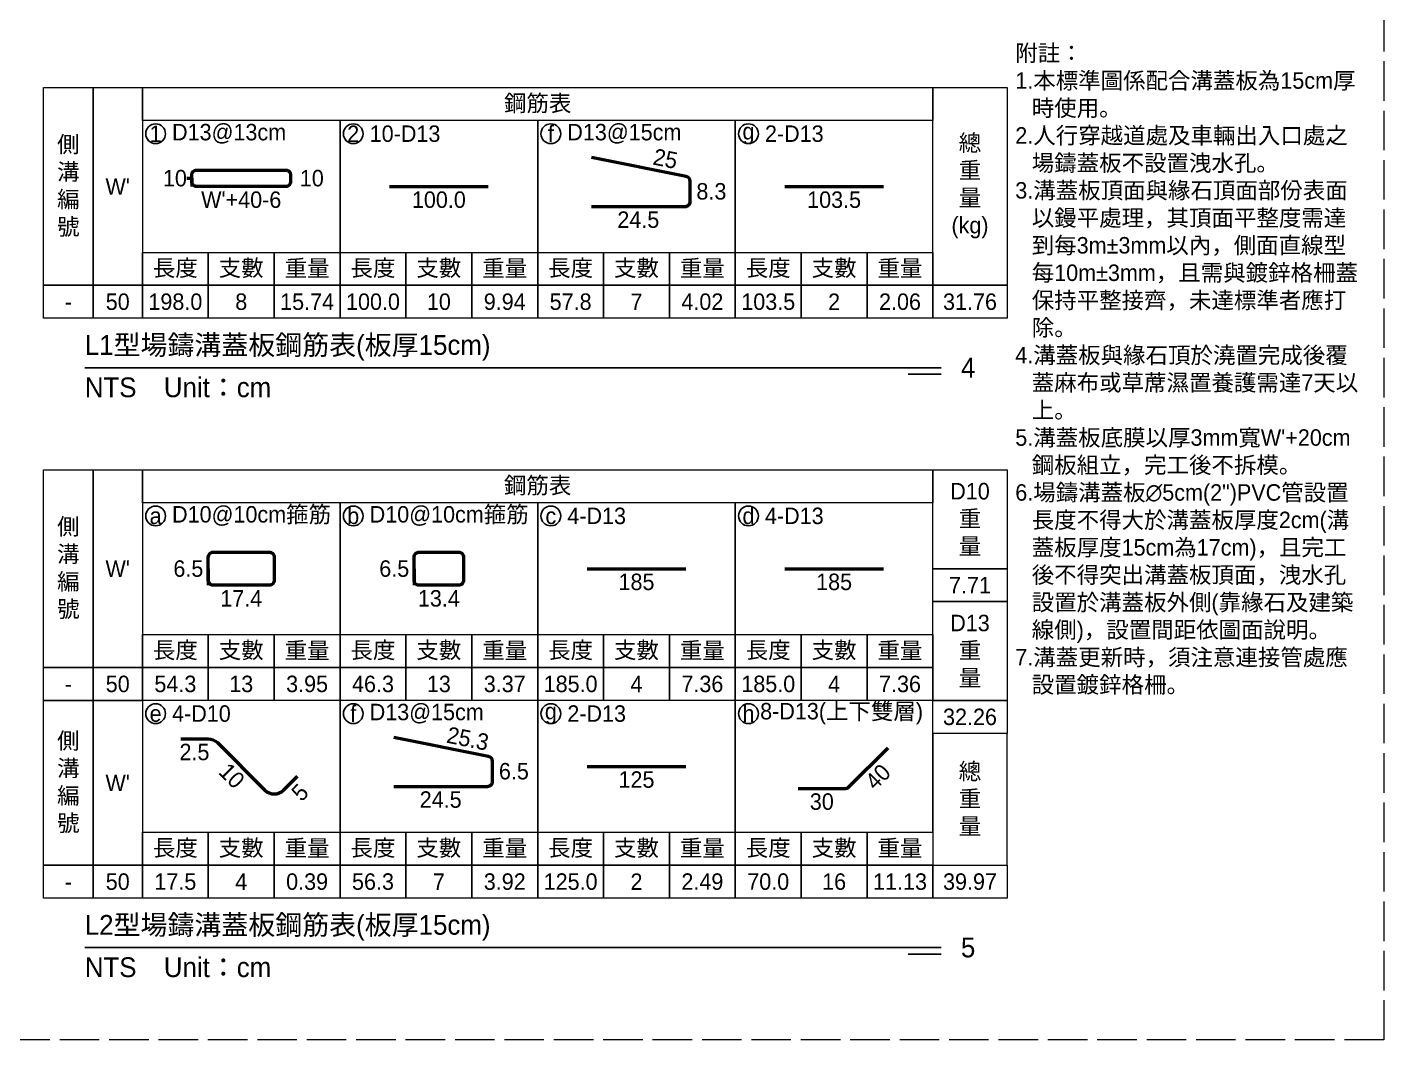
# Model space of a CAD drawing. Extents: x -2931 to 4779, y -2120 to 304.
# Drawn here: x -602.8 to -190.9, y -1307.5 to -1000.1 of the extents above; entities that cross this region are included whole.
import ezdxf

# ---------------------------------------------------------------- set-up
doc = ezdxf.new("R2010")
doc.units = 0
doc.header["$MEASUREMENT"] = 0
doc.linetypes.add('ACAD_ISO02W100', pattern=[15, 12, -3])
doc.layers.add('一、1.基本-圖框', color=7, linetype='Continuous', lineweight=20)
doc.layers.add('二、5.繪圖-鋼筋', color=60, linetype='Continuous', lineweight=50)
doc.layers.add('一、4.基本-隱藏', color=9, linetype='ACAD_ISO02W100', lineweight=20, plot=False)
doc.layers.add('三、1.文字-說明文字', color=2, linetype='Continuous')
doc.layers.add('三、3.文字-註解文字', color=2, linetype='Continuous')
doc.styles.add('次圖名(詳圖)', font='MS PGothic.ttf', dxfattribs={"height": 6})
doc.styles.add('註解文字', font='MS PGothic.ttf', dxfattribs={"height": 5})

msp = doc.modelspace()

# ---------------------------------------------------------------- linework, layer by layer
at = {"layer": '一、1.基本-圖框'}
for points in [[(-597.759, -1018.464), (-582.759, -1018.464), (-582.759, -1078.464), (-597.759, -1078.464)], [(-582.759, -1018.464), (-567.759, -1018.464), (-567.759, -1078.464), (-582.759, -1078.464)], [(-567.759, -1018.464), (-327.759, -1018.464), (-327.759, -1028.464), (-567.759, -1028.464)], [(-327.759, -1018.464), (-305.259, -1018.464), (-305.259, -1078.464), (-327.759, -1078.464)], [(-507.759, -1028.464), (-567.759, -1028.464), (-567.759, -1068.464), (-507.759, -1068.464)], [(-447.759, -1028.464), (-507.759, -1028.464), (-507.759, -1068.464), (-447.759, -1068.464)], [(-387.759, -1028.464), (-447.759, -1028.464), (-447.759, -1068.464), (-387.759, -1068.464)], [(-327.759, -1028.464), (-387.759, -1028.464), (-387.759, -1068.464), (-327.759, -1068.464)], [(-567.759, -1068.464), (-547.759, -1068.464), (-547.759, -1078.464), (-567.759, -1078.464)], [(-547.759, -1068.464), (-527.759, -1068.464), (-527.759, -1078.464), (-547.759, -1078.464)], [(-527.759, -1068.464), (-507.759, -1068.464), (-507.759, -1078.464), (-527.759, -1078.464)], [(-507.759, -1068.464), (-487.759, -1068.464), (-487.759, -1078.464), (-507.759, -1078.464)], [(-487.759, -1068.464), (-467.759, -1068.464), (-467.759, -1078.464), (-487.759, -1078.464)], [(-467.759, -1068.464), (-447.759, -1068.464), (-447.759, -1078.464), (-467.759, -1078.464)], [(-447.759, -1068.464), (-427.759, -1068.464), (-427.759, -1078.464), (-447.759, -1078.464)], [(-427.759, -1068.464), (-407.759, -1068.464), (-407.759, -1078.464), (-427.759, -1078.464)], [(-407.759, -1068.464), (-387.759, -1068.464), (-387.759, -1078.464), (-407.759, -1078.464)], [(-387.759, -1068.464), (-367.759, -1068.464), (-367.759, -1078.464), (-387.759, -1078.464)], [(-367.759, -1068.464), (-347.759, -1068.464), (-347.759, -1078.464), (-367.759, -1078.464)], [(-347.759, -1068.464), (-327.759, -1068.464), (-327.759, -1078.464), (-347.759, -1078.464)], [(-597.759, -1078.464), (-582.759, -1078.464), (-582.759, -1088.464), (-597.759, -1088.464)], [(-582.759, -1078.464), (-567.759, -1078.464), (-567.759, -1088.464), (-582.759, -1088.464)], [(-567.759, -1078.464), (-547.759, -1078.464), (-547.759, -1088.464), (-567.759, -1088.464)], [(-547.759, -1078.464), (-527.759, -1078.464), (-527.759, -1088.464), (-547.759, -1088.464)], [(-527.759, -1078.464), (-507.759, -1078.464), (-507.759, -1088.464), (-527.759, -1088.464)], [(-507.759, -1078.464), (-487.759, -1078.464), (-487.759, -1088.464), (-507.759, -1088.464)], [(-487.759, -1078.464), (-467.759, -1078.464), (-467.759, -1088.464), (-487.759, -1088.464)], [(-467.759, -1078.464), (-447.759, -1078.464), (-447.759, -1088.464), (-467.759, -1088.464)], [(-447.759, -1078.464), (-427.759, -1078.464), (-427.759, -1088.464), (-447.759, -1088.464)], [(-427.759, -1078.464), (-407.759, -1078.464), (-407.759, -1088.464), (-427.759, -1088.464)], [(-407.759, -1078.464), (-387.759, -1078.464), (-387.759, -1088.464), (-407.759, -1088.464)], [(-387.759, -1078.464), (-367.759, -1078.464), (-367.759, -1088.464), (-387.759, -1088.464)], [(-367.759, -1078.464), (-347.759, -1078.464), (-347.759, -1088.464), (-367.759, -1088.464)], [(-347.759, -1078.464), (-327.759, -1078.464), (-327.759, -1088.464), (-347.759, -1088.464)], [(-327.759, -1078.464), (-305.259, -1078.464), (-305.259, -1088.464), (-327.759, -1088.464)], [(-597.759, -1134.464), (-582.759, -1134.464), (-582.759, -1194.464), (-597.759, -1194.464)], [(-582.759, -1134.464), (-567.759, -1134.464), (-567.759, -1194.464), (-582.759, -1194.464)], [(-567.759, -1134.464), (-327.759, -1134.464), (-327.759, -1144.464), (-567.759, -1144.464)], [(-327.759, -1134.464), (-305.259, -1134.464), (-305.259, -1164.464), (-327.759, -1164.464)], [(-507.759, -1144.464), (-567.759, -1144.464), (-567.759, -1184.464), (-507.759, -1184.464)], [(-447.759, -1144.464), (-507.759, -1144.464), (-507.759, -1184.464), (-447.759, -1184.464)], [(-387.759, -1144.464), (-447.759, -1144.464), (-447.759, -1184.464), (-387.759, -1184.464)], [(-327.759, -1144.464), (-387.759, -1144.464), (-387.759, -1184.464), (-327.759, -1184.464)], [(-327.759, -1164.464), (-305.259, -1164.464), (-305.259, -1174.464), (-327.759, -1174.464)], [(-327.759, -1174.464), (-305.259, -1174.464), (-305.259, -1204.464), (-327.759, -1204.464)], [(-567.759, -1184.464), (-547.759, -1184.464), (-547.759, -1194.464), (-567.759, -1194.464)], [(-547.759, -1184.464), (-527.759, -1184.464), (-527.759, -1194.464), (-547.759, -1194.464)], [(-527.759, -1184.464), (-507.759, -1184.464), (-507.759, -1194.464), (-527.759, -1194.464)], [(-507.759, -1184.464), (-487.759, -1184.464), (-487.759, -1194.464), (-507.759, -1194.464)], [(-487.759, -1184.464), (-467.759, -1184.464), (-467.759, -1194.464), (-487.759, -1194.464)], [(-467.759, -1184.464), (-447.759, -1184.464), (-447.759, -1194.464), (-467.759, -1194.464)], [(-447.759, -1184.464), (-427.759, -1184.464), (-427.759, -1194.464), (-447.759, -1194.464)], [(-427.759, -1184.464), (-407.759, -1184.464), (-407.759, -1194.464), (-427.759, -1194.464)], [(-407.759, -1184.464), (-387.759, -1184.464), (-387.759, -1194.464), (-407.759, -1194.464)], [(-387.759, -1184.464), (-367.759, -1184.464), (-367.759, -1194.464), (-387.759, -1194.464)], [(-367.759, -1184.464), (-347.759, -1184.464), (-347.759, -1194.464), (-367.759, -1194.464)], [(-347.759, -1184.464), (-327.759, -1184.464), (-327.759, -1194.464), (-347.759, -1194.464)], [(-597.759, -1194.464), (-582.759, -1194.464), (-582.759, -1204.464), (-597.759, -1204.464)], [(-582.759, -1194.464), (-567.759, -1194.464), (-567.759, -1204.464), (-582.759, -1204.464)], [(-567.759, -1194.464), (-547.759, -1194.464), (-547.759, -1204.464), (-567.759, -1204.464)], [(-547.759, -1194.464), (-527.759, -1194.464), (-527.759, -1204.464), (-547.759, -1204.464)], [(-527.759, -1194.464), (-507.759, -1194.464), (-507.759, -1204.464), (-527.759, -1204.464)], [(-507.759, -1194.464), (-487.759, -1194.464), (-487.759, -1204.464), (-507.759, -1204.464)], [(-487.759, -1194.464), (-467.759, -1194.464), (-467.759, -1204.464), (-487.759, -1204.464)], [(-467.759, -1194.464), (-447.759, -1194.464), (-447.759, -1204.464), (-467.759, -1204.464)], [(-447.759, -1194.464), (-427.759, -1194.464), (-427.759, -1204.464), (-447.759, -1204.464)], [(-427.759, -1194.464), (-407.759, -1194.464), (-407.759, -1204.464), (-427.759, -1204.464)], [(-407.759, -1194.464), (-387.759, -1194.464), (-387.759, -1204.464), (-407.759, -1204.464)], [(-387.759, -1194.464), (-367.759, -1194.464), (-367.759, -1204.464), (-387.759, -1204.464)], [(-367.759, -1194.464), (-347.759, -1194.464), (-347.759, -1204.464), (-367.759, -1204.464)], [(-347.759, -1194.464), (-327.759, -1194.464), (-327.759, -1204.464), (-347.759, -1204.464)], [(-597.759, -1204.464), (-582.759, -1204.464), (-582.759, -1254.464), (-597.759, -1254.464)], [(-582.759, -1204.464), (-567.759, -1204.464), (-567.759, -1254.464), (-582.759, -1254.464)], [(-507.759, -1204.464), (-567.759, -1204.464), (-567.759, -1244.464), (-507.759, -1244.464)], [(-447.759, -1204.464), (-507.759, -1204.464), (-507.759, -1244.464), (-447.759, -1244.464)], [(-387.759, -1204.464), (-447.759, -1204.464), (-447.759, -1244.464), (-387.759, -1244.464)], [(-327.759, -1204.464), (-387.759, -1204.464), (-387.759, -1244.464), (-327.759, -1244.464)], [(-327.759, -1204.464), (-305.259, -1204.464), (-305.259, -1214.464), (-327.759, -1214.464)], [(-567.759, -1244.464), (-547.759, -1244.464), (-547.759, -1254.464), (-567.759, -1254.464)], [(-547.759, -1244.464), (-527.759, -1244.464), (-527.759, -1254.464), (-547.759, -1254.464)], [(-527.759, -1244.464), (-507.759, -1244.464), (-507.759, -1254.464), (-527.759, -1254.464)], [(-507.759, -1244.464), (-487.759, -1244.464), (-487.759, -1254.464), (-507.759, -1254.464)], [(-487.759, -1244.464), (-467.759, -1244.464), (-467.759, -1254.464), (-487.759, -1254.464)], [(-467.759, -1244.464), (-447.759, -1244.464), (-447.759, -1254.464), (-467.759, -1254.464)], [(-447.759, -1244.464), (-427.759, -1244.464), (-427.759, -1254.464), (-447.759, -1254.464)], [(-427.759, -1244.464), (-407.759, -1244.464), (-407.759, -1254.464), (-427.759, -1254.464)], [(-407.759, -1244.464), (-387.759, -1244.464), (-387.759, -1254.464), (-407.759, -1254.464)], [(-387.759, -1244.464), (-367.759, -1244.464), (-367.759, -1254.464), (-387.759, -1254.464)], [(-367.759, -1244.464), (-347.759, -1244.464), (-347.759, -1254.464), (-367.759, -1254.464)], [(-347.759, -1244.464), (-327.759, -1244.464), (-327.759, -1254.464), (-347.759, -1254.464)], [(-597.759, -1254.464), (-582.759, -1254.464), (-582.759, -1264.464), (-597.759, -1264.464)], [(-582.759, -1254.464), (-567.759, -1254.464), (-567.759, -1264.464), (-582.759, -1264.464)], [(-567.759, -1254.464), (-547.759, -1254.464), (-547.759, -1264.464), (-567.759, -1264.464)], [(-547.759, -1254.464), (-527.759, -1254.464), (-527.759, -1264.464), (-547.759, -1264.464)], [(-527.759, -1254.464), (-507.759, -1254.464), (-507.759, -1264.464), (-527.759, -1264.464)], [(-507.759, -1254.464), (-487.759, -1254.464), (-487.759, -1264.464), (-507.759, -1264.464)], [(-487.759, -1254.464), (-467.759, -1254.464), (-467.759, -1264.464), (-487.759, -1264.464)], [(-467.759, -1254.464), (-447.759, -1254.464), (-447.759, -1264.464), (-467.759, -1264.464)], [(-447.759, -1254.464), (-427.759, -1254.464), (-427.759, -1264.464), (-447.759, -1264.464)], [(-427.759, -1254.464), (-407.759, -1254.464), (-407.759, -1264.464), (-427.759, -1264.464)], [(-407.759, -1254.464), (-387.759, -1254.464), (-387.759, -1264.464), (-407.759, -1264.464)], [(-387.759, -1254.464), (-367.759, -1254.464), (-367.759, -1264.464), (-387.759, -1264.464)], [(-367.759, -1254.464), (-347.759, -1254.464), (-347.759, -1264.464), (-367.759, -1264.464)], [(-347.759, -1254.464), (-327.759, -1254.464), (-327.759, -1264.464), (-347.759, -1264.464)], [(-327.759, -1254.464), (-305.259, -1254.464), (-305.259, -1264.464), (-327.759, -1264.464)]]:
    msp.add_lwpolyline(points, close=True, dxfattribs=at)
at = {"layer": '一、1.基本-圖框', "linetype": 'Continuous'}
msp.add_lwpolyline([(-305.259, -1214.464), (-327.759, -1214.464), (-327.759, -1254.464), (-305.259, -1254.464)], close=True, dxfattribs=at)
at = {"layer": '一、4.基本-隱藏'}
msp.add_lwpolyline([(-970.855, -800.464), (-190.855, -800.464), (-190.855, -1307.464), (-970.855, -1307.464)], close=True, dxfattribs=at)
at = {"layer": '三、3.文字-註解文字'}
for points in [[(-585.259, -1103.464), (-325.259, -1103.464)], [(-325.259, -1105.464), (-335.259, -1105.464)], [(-585.259, -1279.464), (-325.259, -1279.464)], [(-325.259, -1281.464), (-335.259, -1281.464)]]:
    msp.add_lwpolyline(points, dxfattribs=at)
for centre in [(-563.759, -1032.464), (-503.759, -1032.464), (-443.759, -1032.464), (-383.759, -1032.464), (-563.759, -1148.464), (-503.759, -1148.464), (-443.759, -1148.464), (-383.759, -1148.464), (-563.759, -1208.464), (-503.759, -1208.464), (-443.759, -1208.464), (-383.759, -1208.464)]:
    msp.add_circle(centre, 3, dxfattribs=at)
at = {"layer": '二、5.繪圖-鋼筋'}
for points in [[(-431.456, -1054.522), (-402.956, -1054.522, 0.4142136), (-401.456, -1053.022), (-401.456, -1046.902, 0.3575108), (-402.662, -1045.431), (-431.462, -1039.671)], [(-470.259, -1167.964, -0.4142136), (-471.759, -1169.464), (-483.759, -1169.464, -0.4142136), (-485.259, -1167.964), (-485.259, -1160.964, -0.4142136), (-483.759, -1159.464), (-471.759, -1159.464, -0.4142136), (-470.259, -1160.964), (-470.259, -1167.964)], [(-556.131, -1216.093), (-547.787, -1216.093, -0.1989124), (-544.959, -1217.264), (-530.559, -1231.664, 0.4142136), (-524.902, -1231.664), (-520.66, -1227.422)], [(-491.456, -1230.522), (-462.956, -1230.522, 0.4142136), (-461.456, -1229.022), (-461.456, -1222.902, 0.3575108), (-462.662, -1221.431), (-491.462, -1215.671)], [(-368.683, -1231.146), (-354.305, -1231.146, 0.1989124), (-353.244, -1230.706), (-341.393, -1218.856)]]:
    msp.add_lwpolyline(points, format="xyb", dxfattribs=at)
at = {"layer": '二、5.繪圖-鋼筋', "linetype": 'Continuous'}
for points in [[(-554.259, -1045.964), (-552.759, -1045.964)], [(-552.759, -1045.964), (-552.759, -1048.464)], [(-547.759, -1164.464), (-547.759, -1169.464)], [(-485.259, -1164.464), (-485.259, -1169.464)]]:
    msp.add_lwpolyline(points, dxfattribs=at)
at = {"layer": '二、5.繪圖-鋼筋'}
msp.add_lwpolyline([(-524.259, -1048.464), (-551.259, -1048.464, -0.4142136), (-552.759, -1046.964), (-552.759, -1044.964, -0.4142136), (-551.259, -1043.464), (-524.259, -1043.464, -0.4142136), (-522.759, -1044.964), (-522.759, -1046.964, -0.4142136)], format="xyb", close=True, dxfattribs=at)
for points in [[(-492.759, -1048.464), (-462.759, -1048.464)], [(-372.759, -1048.464), (-342.759, -1048.464)], [(-432.759, -1164.464), (-402.759, -1164.464)], [(-372.759, -1164.464), (-342.759, -1164.464)], [(-432.759, -1224.464), (-402.759, -1224.464)]]:
    msp.add_lwpolyline(points, dxfattribs=at)
at = {"layer": '二、5.繪圖-鋼筋', "linetype": 'Continuous'}
msp.add_lwpolyline([(-527.759, -1160.964), (-527.759, -1167.964, -0.4142136), (-529.259, -1169.464), (-546.259, -1169.464, -0.4142136), (-547.759, -1167.964), (-547.759, -1160.964, -0.4142136), (-546.259, -1159.464), (-529.259, -1159.464, -0.4142136)], format="xyb", close=True, dxfattribs=at)

# ---------------------------------------------------------------- texts
at = {"layer": '一、1.基本-圖框', "char_height": 5, "attachment_point": 5, "style": '註解文字'}
for s, width, insert in [('{\\fMS PGothic|b0|i0|c128|p34;鋼筋表}', 128.86758, (-447.759, -1023.464)), ('側溝編號', 5, (-590.259, -1048.464)), ('總{\\fMS PGothic|b0|i0|c128|p34;重量(kg)}', 5, (-316.509, -1048.464)), ("W'", 17.80786, (-575.259, -1048.464)), ('{\\fMS PGothic|b0|i0|c128|p34;長度}', 17.80786, (-557.759, -1073.464)), ('支數', 17.80786, (-537.759, -1073.464)), ('重量', 17.80786, (-517.759, -1073.464)), ('{\\fMS PGothic|b0|i0|c128|p34;長度}', 17.80786, (-497.759, -1073.464)), ('支數', 17.80786, (-477.759, -1073.464)), ('重量', 17.80786, (-457.759, -1073.464)), ('{\\fMS PGothic|b0|i0|c128|p34;長度}', 17.80786, (-437.759, -1073.464)), ('支數', 17.80786, (-417.759, -1073.464)), ('重量', 17.80786, (-397.759, -1073.464)), ('{\\fMS PGothic|b0|i0|c128|p34;長度}', 17.80786, (-377.759, -1073.464)), ('支數', 17.80786, (-357.759, -1073.464)), ('重量', 17.80786, (-337.759, -1073.464)), ('{\\fMS PGothic|b0|i0|c128|p34;鋼筋表}', 128.86758, (-447.759, -1139.464)), ('{\\fMS PGothic|b0|i0|c128|p34;D10\\P重量}', 5, (-316.509, -1149.464)), ('側溝編號', 5, (-590.259, -1164.464)), ("W'", 17.80786, (-575.259, -1164.464)), ('{\\fMS PGothic|b0|i0|c128|p34;D13\\P重量}', 5, (-316.509, -1189.464)), ('{\\fMS PGothic|b0|i0|c128|p34;長度}', 17.80786, (-557.759, -1189.464)), ('支數', 17.80786, (-537.759, -1189.464)), ('重量', 17.80786, (-517.759, -1189.464)), ('{\\fMS PGothic|b0|i0|c128|p34;長度}', 17.80786, (-497.759, -1189.464)), ('支數', 17.80786, (-477.759, -1189.464)), ('重量', 17.80786, (-457.759, -1189.464)), ('{\\fMS PGothic|b0|i0|c128|p34;長度}', 17.80786, (-437.759, -1189.464)), ('支數', 17.80786, (-417.759, -1189.464)), ('重量', 17.80786, (-397.759, -1189.464)), ('{\\fMS PGothic|b0|i0|c128|p34;長度}', 17.80786, (-377.759, -1189.464)), ('支數', 17.80786, (-357.759, -1189.464)), ('重量', 17.80786, (-337.759, -1189.464)), ('側溝編號', 5, (-590.259, -1229.464)), ('總重量', 5, (-316.509, -1234.464)), ("W'", 17.80786, (-575.259, -1229.464)), ('{\\fMS PGothic|b0|i0|c128|p34;長度}', 17.80786, (-557.759, -1249.464)), ('支數', 17.80786, (-537.759, -1249.464)), ('重量', 17.80786, (-517.759, -1249.464)), ('{\\fMS PGothic|b0|i0|c128|p34;長度}', 17.80786, (-497.759, -1249.464)), ('支數', 17.80786, (-477.759, -1249.464)), ('重量', 17.80786, (-457.759, -1249.464)), ('{\\fMS PGothic|b0|i0|c128|p34;長度}', 17.80786, (-437.759, -1249.464)), ('支數', 17.80786, (-417.759, -1249.464)), ('重量', 17.80786, (-397.759, -1249.464)), ('{\\fMS PGothic|b0|i0|c128|p34;長度}', 17.80786, (-377.759, -1249.464)), ('支數', 17.80786, (-357.759, -1249.464)), ('重量', 17.80786, (-337.759, -1249.464))]:
    msp.add_mtext_dynamic_manual_height_columns(s, width=width, gutter_width=30, heights=[0], dxfattribs=dict(at, insert=insert))
at = {"layer": '三、1.文字-說明文字', "insert": (-302.759, -1005.464), "char_height": 5, "attachment_point": 1, "style": '註解文字'}
msp.add_mtext_dynamic_manual_height_columns('{\\fMS PGothic|b0|i0|c128|p34;附註：\\P\\pi-5,l5;1.本標準圖係配合溝蓋板為15cm厚時使用。\\P2.人行穿越道處及車輛出入口處之場鑄蓋板不設置洩水孔。\\P3.溝蓋板頂面與緣石頂面部份表面以鏝平處理，其頂面平整度需達到每3m±3mm以\\fPMingLiU|b0|i0|c136|p18;內\\fMS PGothic|b0|i0|c128|p34;，側面直線型每10m±3mm，且需與鍍鋅格柵蓋保持平整接齊，未達標準者應打除。\\P4.溝蓋板與緣石頂於澆置完成後覆蓋麻布或草蓆濕置養護需達7天以上。\\P5.溝蓋板底膜以厚3mm寬W\'+20cm鋼板組立，完工後不拆模。\\P6.場鑄溝蓋板∅5cm(2")PVC管設置長度不得大於溝蓋板厚度2cm(溝蓋板厚度15cm為17cm)，且完工後不得突出溝蓋板頂面，洩水孔設置於溝蓋板外側(靠緣石及建築線側)，設置間距依圖面\\fPMingLiU|b0|i0|c136|p18;說\\fMS PGothic|b0|i0|c128|p34;明。\\P7.溝蓋更新時，須注意連接管處應設置鍍鋅格柵。}', width=105.64408, gutter_width=30, heights=[0], dxfattribs=at)
at = {"layer": '三、3.文字-註解文字'}
for s, width, gutter_width, insert, char_height, attachment_point, style in [('{\\fMS PGothic|b0|i0|c128|p34;D13@1}3{\\fMS PGothic|b0|i0|c128|p34;cm}', 6.06582, 30, (-558.759, -1032.464), 5, 4, '註解文字'), ('f', 8.38231, 30, (-443.759, -1032.464), 5, 5, '註解文字'), ('D13@15cm', 6.06582, 30, (-438.759, -1032.464), 5, 4, '註解文字'), ('1', 8.38231, 30, (-563.759, -1032.464), 5, 5, '註解文字'), ('2', 8.38231, 30, (-503.759, -1032.464), 5, 5, '註解文字'), ('10{\\fMS PGothic|b0|i0|c128|p34;-D13}', 6.06582, 30, (-498.759, -1032.464), 5, 4, '註解文字'), ('g', 8.38231, 30, (-383.759, -1032.464), 5, 5, '註解文字'), ('2-D13', 6.06582, 30, (-378.759, -1032.464), 5, 4, '註解文字'), ('{\\fMS PGothic|b0|i0|c128|p34;10}', 8.83098, 25, (-554.259, -1045.964), 5, 6, '註解文字'), ('\\pi1.29049;{\\fMS PGothic|b0|i0|c128|p34;10}', 8.83098, 25, (-521.259, -1045.964), 5, 4, '註解文字'), ("{\\fMS PGothic|b0|i0|c128|p34;W'+40-6}", 5.41119, 25, (-537.759, -1049.964), 5, 2, '註解文字'), ('{\\fMS PGothic|b0|i0|c128|p34;100.0}', 5.41119, 25, (-477.759, -1049.964), 5, 2, '註解文字'), ('\\pi0.3956;{\\fMS PGothic|b0|i0|c128|p34;8.3}', 8.83098, 25, (-399.956, -1049.962), 5, 4, '註解文字'), ('{\\fMS PGothic|b0|i0|c128|p34;103.5}', 5.41119, 25, (-357.759, -1049.964), 5, 2, '註解文字'), ('{\\fMS PGothic|b0|i0|c128|p34;24.5}', 5.41119, 25, (-417.206, -1056.022), 5, 2, '註解文字'), ('50', 9.06048, 30, (-575.259, -1083.464), 5, 5, '註解文字'), ('198.0', 9.06048, 30, (-557.759, -1083.464), 5, 5, '註解文字'), ('8', 9.06048, 30, (-537.759, -1083.464), 5, 5, '註解文字'), ('15.74', 9.06048, 30, (-517.759, -1083.464), 5, 5, '註解文字'), ('100.0', 9.06048, 30, (-497.759, -1083.464), 5, 5, '註解文字'), ('10', 9.06048, 30, (-477.759, -1083.464), 5, 5, '註解文字'), ('9.94', 9.06048, 30, (-457.759, -1083.464), 5, 5, '註解文字'), ('57.8', 9.06048, 30, (-437.759, -1083.464), 5, 5, '註解文字'), ('7', 9.06048, 30, (-417.759, -1083.464), 5, 5, '註解文字'), ('4.02', 9.06048, 30, (-397.759, -1083.464), 5, 5, '註解文字'), ('103.5', 9.06048, 30, (-377.759, -1083.464), 5, 5, '註解文字'), ('2', 9.06048, 30, (-357.759, -1083.464), 5, 5, '註解文字'), ('2.06', 9.06048, 30, (-337.759, -1083.464), 5, 5, '註解文字'), ('31.76', 9.06048, 30, (-316.509, -1083.464), 5, 5, '註解文字'), ('-', 9.06048, 30, (-590.259, -1083.464), 5, 5, '註解文字'), ('{\\fMS PGothic|b0|i0|c128|p34;L1型場鑄溝蓋板鋼筋表(板厚1}5{\\fMS PGothic|b0|i0|c128|p34;cm)}', 215.37549, 15, (-585.259, -1097.464), 6, 4, '次圖名(詳圖)'), ('4', 3, 15, (-319.259, -1103.464), 6, 4, '次圖名(詳圖)'), ('NTS{\\fMS PGothic|b0|i0|c128|p34;^IUnit：cm}', 136.03259, 15, (-585.259, -1109.464), 6, 4, '次圖名(詳圖)'), ('{\\fMS PGothic|b0|i0|c128|p34;D10@10cm}箍筋', 47.06225, 30, (-558.759, -1148.464), 5, 4, '註解文字'), ('{\\fMS PGothic|b0|i0|c128|p34;D10@10cm}箍筋', 47.43924, 30, (-498.759, -1148.464), 5, 4, '註解文字'), ('a', 8.38231, 30, (-563.759, -1148.464), 5, 5, '註解文字'), ('b', 8.38231, 30, (-503.759, -1148.464), 5, 5, '註解文字'), ('c', 8.38231, 30, (-443.759, -1148.464), 5, 5, '註解文字'), ('4{\\fMS PGothic|b0|i0|c128|p34;-D13}', 6.06582, 30, (-438.759, -1148.464), 5, 4, '註解文字'), ('d', 8.38231, 30, (-383.759, -1148.464), 5, 5, '註解文字'), ('4{\\fMS PGothic|b0|i0|c128|p34;-D13}', 6.06582, 30, (-378.759, -1148.464), 5, 4, '註解文字'), ('{\\fMS PGothic|b0|i0|c128|p34;6.5}', 8.83098, 25, (-549.259, -1164.464), 5, 6, '註解文字'), ('{\\fMS PGothic|b0|i0|c128|p34;6.5}', 8.83098, 25, (-486.759, -1164.464), 5, 6, '註解文字'), ('{\\fMS PGothic|b0|i0|c128|p34;185}', 5.41119, 25, (-417.759, -1165.964), 5, 2, '註解文字'), ('{\\fMS PGothic|b0|i0|c128|p34;185}', 5.41119, 25, (-357.759, -1165.964), 5, 2, '註解文字'), ('7.71', 9.06048, 30, (-316.509, -1169.464), 5, 5, '註解文字'), ('{\\fMS PGothic|b0|i0|c128|p34;17.4}', 5.41119, 25, (-537.759, -1170.964), 5, 2, '註解文字'), ('{\\fMS PGothic|b0|i0|c128|p34;13.4}', 5.41119, 25, (-477.759, -1170.964), 5, 2, '註解文字'), ('50', 9.06048, 30, (-575.259, -1199.464), 5, 5, '註解文字'), ('54.3', 9.06048, 30, (-557.759, -1199.464), 5, 5, '註解文字'), ('13', 9.06048, 30, (-537.759, -1199.464), 5, 5, '註解文字'), ('3.95', 9.06048, 30, (-517.759, -1199.464), 5, 5, '註解文字'), ('46.3', 9.06048, 30, (-497.759, -1199.464), 5, 5, '註解文字'), ('13', 9.06048, 30, (-477.759, -1199.464), 5, 5, '註解文字'), ('3.37', 9.06048, 30, (-457.759, -1199.464), 5, 5, '註解文字'), ('185.0', 9.06048, 30, (-437.759, -1199.464), 5, 5, '註解文字'), ('4', 9.06048, 30, (-417.759, -1199.464), 5, 5, '註解文字'), ('7.36', 9.06048, 30, (-397.759, -1199.464), 5, 5, '註解文字'), ('185.0', 9.06048, 30, (-377.759, -1199.464), 5, 5, '註解文字'), ('4', 9.06048, 30, (-357.759, -1199.464), 5, 5, '註解文字'), ('7.36', 9.06048, 30, (-337.759, -1199.464), 5, 5, '註解文字'), ('-', 9.06048, 30, (-590.259, -1199.464), 5, 5, '註解文字'), ('4-D10', 6.06582, 30, (-558.759, -1208.464), 5, 4, '註解文字'), ('f', 8.38231, 30, (-503.759, -1208.464), 5, 5, '註解文字'), ('{\\fMS PGothic|b0|i0|c128|p34;D13@1}5{\\fMS PGothic|b0|i0|c128|p34;cm}', 6.06582, 30, (-498.759, -1208.464), 5, 4, '註解文字'), ('g', 8.38231, 30, (-443.759, -1208.464), 5, 5, '註解文字'), ('2-D13', 6.06582, 30, (-438.759, -1208.464), 5, 4, '註解文字'), ('h', 8.38231, 30, (-383.759, -1208.464), 5, 5, '註解文字'), ('{\\fMS PGothic|b0|i0|c128|p34;8-D13(}上下雙{\\fMS PGothic|b0|i0|c128|p34;層)}', 52.84713, 30, (-380.211, -1208.464), 5, 4, '註解文字'), ('32.26', 9.06048, 30, (-316.509, -1209.464), 5, 5, '註解文字'), ('e', 8.38231, 30, (-563.759, -1208.464), 5, 5, '註解文字'), ('{\\fMS PGothic|b0|i0|c128|p34;2.5}', 5.41119, 25, (-551.959, -1217.593), 5, 2, '註解文字'), ('\\pi0.42401;{\\fMS PGothic|b0|i0|c128|p34;6.5}', 8.83098, 25, (-459.956, -1225.962), 5, 4, '註解文字'), ('{\\fMS PGothic|b0|i0|c128|p34;125}', 5.41119, 25, (-417.759, -1225.964), 5, 2, '註解文字'), ('{\\fMS PGothic|b0|i0|c128|p34;24.5}', 5.41119, 25, (-477.206, -1232.022), 5, 2, '註解文字'), ('{\\fMS PGothic|b0|i0|c128|p34;30}', 5.41119, 25, (-361.494, -1232.646), 5, 2, '註解文字'), ('-', 9.06048, 30, (-590.259, -1259.464), 5, 5, '註解文字'), ('50', 9.06048, 30, (-575.259, -1259.464), 5, 5, '註解文字'), ('17.5', 9.06048, 30, (-557.759, -1259.464), 5, 5, '註解文字'), ('4', 9.06048, 30, (-537.759, -1259.464), 5, 5, '註解文字'), ('0.39', 9.06048, 30, (-517.759, -1259.464), 5, 5, '註解文字'), ('56.3', 9.06048, 30, (-497.759, -1259.464), 5, 5, '註解文字'), ('7', 9.06048, 30, (-477.759, -1259.464), 5, 5, '註解文字'), ('3.92', 9.06048, 30, (-457.759, -1259.464), 5, 5, '註解文字'), ('125.0', 9.06048, 30, (-437.759, -1259.464), 5, 5, '註解文字'), ('2', 9.06048, 30, (-417.759, -1259.464), 5, 5, '註解文字'), ('2.49', 9.06048, 30, (-397.759, -1259.464), 5, 5, '註解文字'), ('70.0', 9.06048, 30, (-377.759, -1259.464), 5, 5, '註解文字'), ('16', 9.06048, 30, (-357.759, -1259.464), 5, 5, '註解文字'), ('11.13', 9.06048, 30, (-337.759, -1259.464), 5, 5, '註解文字'), ('39.97', 9.06048, 30, (-316.509, -1259.464), 5, 5, '註解文字'), ('{\\fMS PGothic|b0|i0|c128|p34;L2型場鑄溝蓋板鋼筋表(板厚1}5{\\fMS PGothic|b0|i0|c128|p34;cm)}', 215.37549, 15, (-585.259, -1273.464), 6, 4, '次圖名(詳圖)'), ('5', 3, 15, (-319.259, -1279.464), 6, 4, '次圖名(詳圖)'), ('NTS{\\fMS PGothic|b0|i0|c128|p34;^IUnit：cm}', 136.03259, 15, (-585.259, -1285.464), 6, 4, '次圖名(詳圖)')]:
    msp.add_mtext_dynamic_manual_height_columns(s, width=width, gutter_width=gutter_width, heights=[0], dxfattribs=dict(at, insert=insert, char_height=char_height, attachment_point=attachment_point, style=style))
at = {"layer": '三、3.文字-註解文字', "char_height": 5, "style": '註解文字'}
for s, insert, attachment_point, rotation in [('{\\fMS PGothic|b0|i0|c128|p34;25}', (-409.471, -1042.539), 8, 348.63952), ('{\\fMS PGothic|b0|i0|c128|p34;25.3}', (-469.471, -1218.539), 8, 348.63952), ('{\\fMS PGothic|b0|i0|c128|p34;10}', (-538.82, -1225.525), 2, 314.93188), ('{\\fMS PGothic|b0|i0|c128|p34;40}', (-346.258, -1225.842), 2, 45.18682), ('{\\fMS PGothic|b0|i0|c128|p34;5}', (-521.72, -1230.604), 2, 45.41649)]:
    msp.add_mtext_dynamic_manual_height_columns(s, width=5.41119, gutter_width=25, heights=[0], dxfattribs=dict(at, insert=insert, attachment_point=attachment_point, rotation=rotation))

doc.saveas('drawing.dxf')
